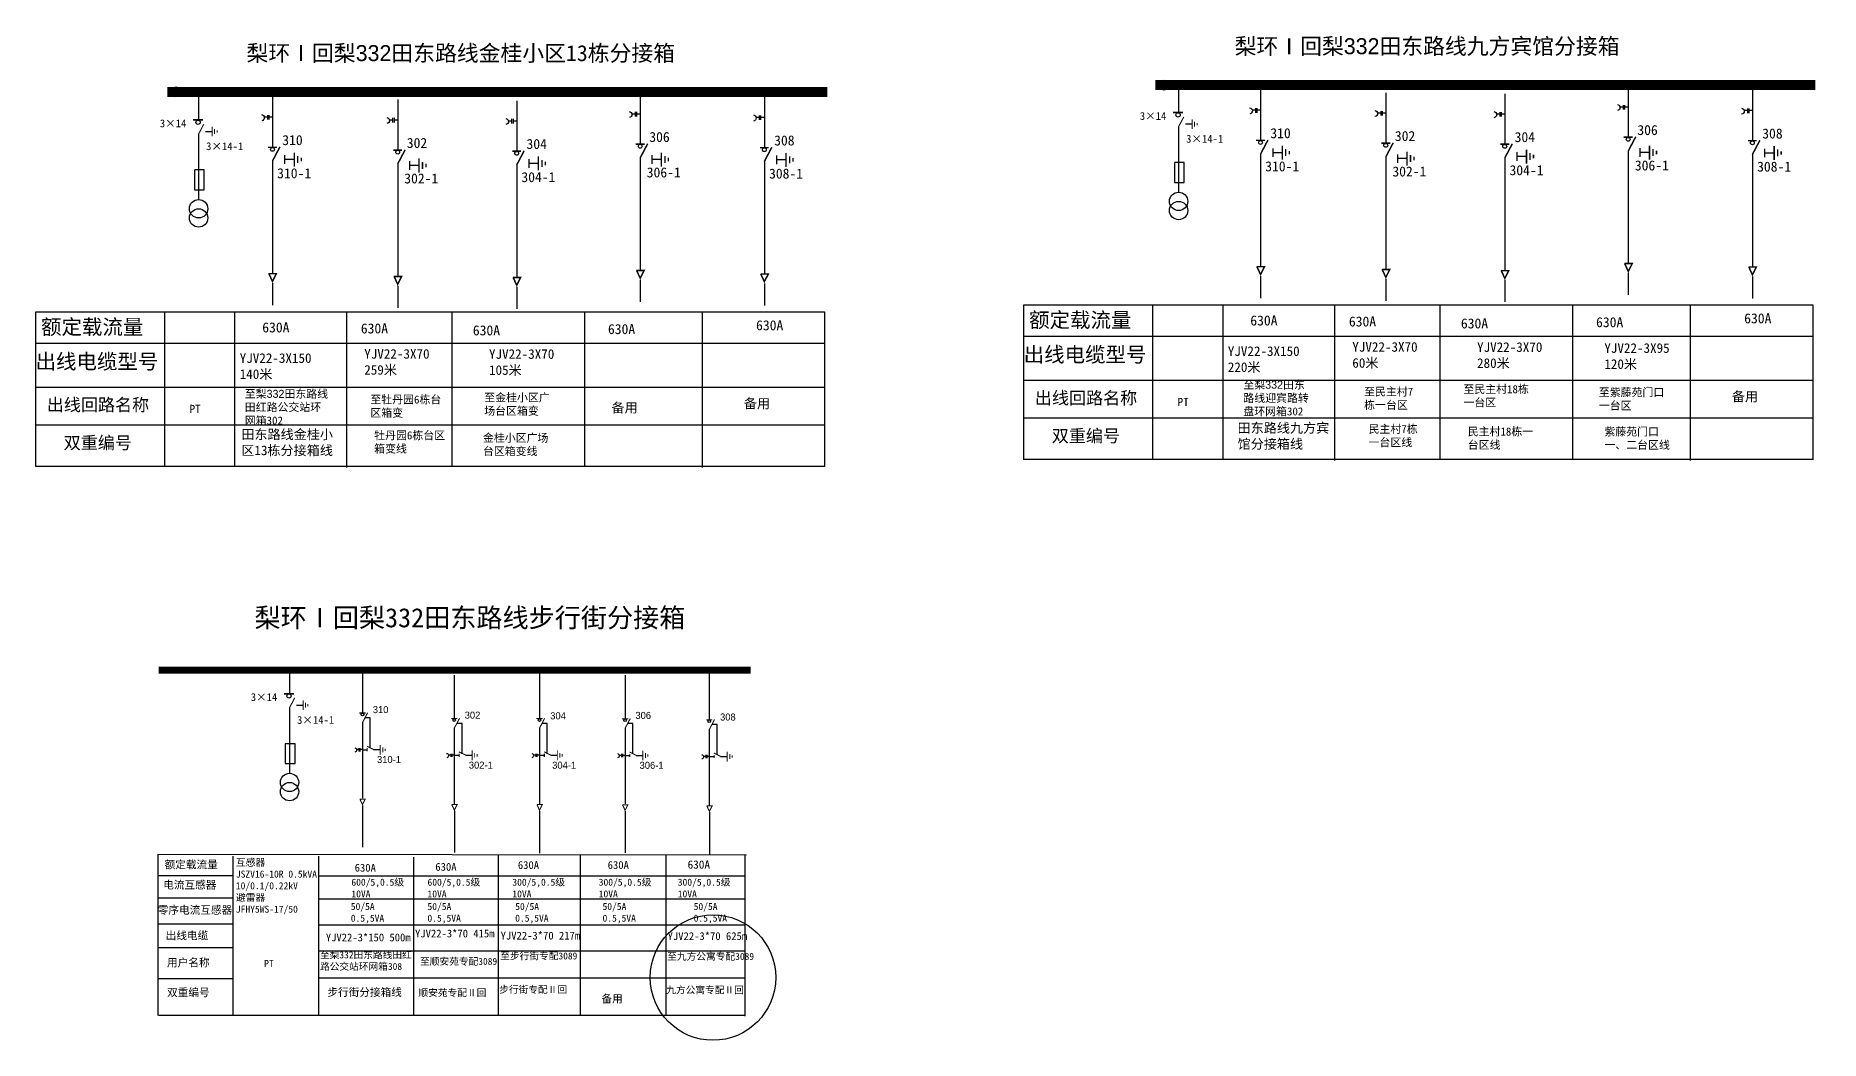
# Model space of a CAD drawing. Extents: x 149 to 870, y -471 to -13.
# Drawn here: x 161.2 to 495.8, y -471 to -282.8 of the extents above; entities that cross this region are included whole.
import ezdxf

# ---------------------------------------------------------------- set-up
doc = ezdxf.new("R2010")
doc.units = 0
doc.header["$LTSCALE"] = 0.774411
doc.linetypes.add('ACAD_ISO02W100', pattern=[15, 12, -3])
doc.linetypes.add('CENTER', pattern=[50.8, 31.75, -6.35, 6.35, -6.35])
doc.layers.get('0').update_dxf_attribs({"linetype": 'CONTINUOUS'})
doc.layers.add('2', color=7, linetype='CONTINUOUS')
doc.styles.add('hztxt_txtstyle_0.00_0_0', font='', dxfattribs={"bigfont": 'hztxt.shx'})
doc.styles.add('hztxt_txtstyle_1.80_0_0', font='', dxfattribs={"height": 1.8, "bigfont": 'hztxt.shx'})
doc.styles.add('hztxt_txtstyle_1.88_0_0', font='simkai.ttf', dxfattribs={"height": 1.875})
doc.styles.add('hztxt_txtstyle_2.34_0_0', font='simkai.ttf', dxfattribs={"height": 2.34375})
doc.styles.add('hztxt_txtstyle_2.70_0_0', font='simkai.ttf', dxfattribs={"height": 2.7})
doc.styles.add('hztxt_txtstyle_2.81_0_0', font='simkai.ttf', dxfattribs={"height": 2.8125})
doc.styles.add('字体', font='', dxfattribs={"height": 2.5})
doc.styles.get('hztxt_txtstyle_0.00_0_0').set_extended_font_data('hztxt')
doc.styles.get('hztxt_txtstyle_1.80_0_0').set_extended_font_data('hztxt')
doc.styles.get('字体').set_extended_font_data('KaiTi_GB2312')

# ---------------------------------------------------------------- blocks, each defined once
blk = doc.blocks.new('JD')
for points in [[(-2, 0.2), (-2, -0.2), (2, 0.2), (2, -0.2)], [(1, -1.2), (1, -0.8), (-1, -1.2), (-1, -0.8)], [(-0.5, -1.8), (-0.5, -2.2), (0.5, -1.8), (0.5, -2.2)]]:
    blk.add_trace(points)

msp = doc.modelspace()

# ---------------------------------------------------------------- linework, layer by layer
at = {"color": 0}
for p, q in [((191.73, -294.15), (191.73, -298.48)), ((205.61, -294.21), (205.61, -303.63)), ((274.55, -293.62), (274.55, -303.04)), ((297.83, -294.27), (297.83, -303.69)), ((375.46, -292.77), (375.46, -297.1)), ((390.85, -292.91), (390.85, -302.33)), ((414.33, -293.45), (414.33, -302.86)), ((436.64, -293.64), (436.64, -303.06)), ((459.79, -292.32), (459.79, -301.74)), ((483.07, -292.97), (483.07, -302.39)), ((229.09, -294.74), (229.09, -304.16)), ((251.4, -294.94), (251.4, -304.36)), ((193.04, -300.68), (194.28, -300.68)), ((375.48, -299.78), (375.48, -312.05)), ((376.77, -299.29), (378.01, -299.29)), ((191.75, -301.16), (191.75, -313.44)), ((459.79, -304.3), (459.79, -325.5)), ((205.61, -306.19), (205.61, -327.39)), ((207.9, -305.92), (209.67, -305.92)), ((229.09, -306.72), (229.09, -327.92)), ((231.28, -307.03), (233.05, -307.03)), ((251.4, -306.91), (251.4, -328.11)), ((253.69, -306.65), (255.46, -306.65)), ((274.55, -305.6), (274.55, -326.79)), ((276.74, -305.91), (278.51, -305.91)), ((297.83, -306.25), (297.83, -327.45)), ((300.12, -305.98), (301.89, -305.98)), ((390.85, -304.89), (390.85, -326.09)), ((393.14, -304.62), (394.91, -304.62)), ((414.33, -305.42), (414.33, -326.62)), ((416.53, -305.73), (418.29, -305.73)), ((436.64, -305.62), (436.64, -326.82)), ((438.93, -305.35), (440.7, -305.35)), ((461.99, -304.61), (463.75, -304.61)), ((483.07, -304.95), (483.07, -326.15)), ((485.36, -304.68), (487.13, -304.68)), ((161.22, -363.51), (161.23, -334.51)), ((161.23, -334.51), (309.12, -334.51)), ((239.23, -334.51), (239.23, -363.5)), ((264.09, -334.51), (264.09, -363.5)), ((309.12, -334.51), (309.12, -363.51)), ((346.46, -362.21), (346.47, -333.21)), ((346.47, -333.21), (494.37, -333.21)), ((370.63, -333.4), (370.63, -362.2)), ((404.74, -333.37), (404.74, -362.36)), ((424.47, -333.21), (424.47, -362.2)), ((449.33, -333.21), (449.33, -362.2)), ((471.41, -333.37), (471.41, -362.37)), ((494.37, -333.21), (494.37, -362.21)), ((185.39, -334.7), (185.39, -363.5)), ((219.5, -334.67), (219.5, -363.65)), ((286.17, -334.67), (286.17, -363.67)), ((161.29, -340.36), (309.12, -340.36)), ((346.53, -339.07), (494.37, -339.07)), ((346.53, -347.31), (494.37, -347.31)), ((161.29, -348.61), (309.12, -348.61)), ((346.53, -354.39), (494.37, -354.39)), ((161.29, -355.69), (309.12, -355.69)), ((309.12, -363.5), (161.22, -363.5)), ((494.37, -362.2), (346.46, -362.2)), ((208.78, -401.66), (208.78, -405.99)), ((222.48, -401.53), (222.48, -409.65)), ((239.7, -402.57), (239.7, -410.69)), ((255.67, -401.72), (255.67, -410.69)), ((271.71, -402.61), (271.71, -410.73)), ((287.51, -401.95), (287.51, -410.93)), ((208.8, -408.67), (208.8, -420.95)), ((210.09, -408.19), (211.33, -408.19)), ((222.48, -411.45), (222.48, -425.65)), ((239.7, -412.49), (239.7, -426.69)), ((255.67, -412.49), (255.67, -426.69)), ((271.71, -412.53), (271.71, -426.73)), ((287.51, -412.72), (287.51, -426.93)), ((222.48, -416.56), (223.39, -416.56)), ((224.57, -416.54), (225.81, -416.54)), ((239.7, -417.6), (240.61, -417.6)), ((241.8, -417.58), (243.04, -417.58)), ((255.67, -417.6), (256.58, -417.6)), ((257.77, -417.58), (259.01, -417.58)), ((271.71, -417.65), (272.62, -417.65)), ((273.81, -417.62), (275.05, -417.62)), ((287.51, -417.84), (288.42, -417.84)), ((289.61, -417.81), (290.85, -417.81)), ((198.32, -440.21), (184.23, -440.21)), ((198.27, -444.36), (184.18, -444.36)), ((198.27, -449.24), (184.18, -449.24)), ((198.22, -453.71), (184.13, -453.71)), ((198.27, -459.51), (184.18, -459.51))]:
    msp.add_line(p, q, dxfattribs=at)
at = {"color": 0, "linetype": 'CENTER'}
for p, q in [((390.86, -327.81), (390.86, -331.93)), ((459.8, -327.21), (459.8, -331.33)), ((483.08, -327.87), (483.08, -331.99)), ((205.61, -329.11), (205.61, -333.23)), ((229.09, -329.64), (229.09, -333.76)), ((251.41, -329.83), (251.41, -333.95)), ((274.56, -328.51), (274.56, -332.63)), ((297.83, -329.17), (297.83, -333.29)), ((414.34, -328.34), (414.34, -332.46)), ((436.65, -328.53), (436.65, -332.65)), ((222.48, -427), (222.48, -434.81)), ((239.71, -428.04), (239.71, -435.85)), ((255.67, -428.04), (255.67, -435.94)), ((271.72, -428.08), (271.72, -435.89)), ((287.52, -428.27), (287.52, -436.17))]:
    msp.add_line(p, q, dxfattribs=at)
at = {"color": 0, "linetype": 'Continuous'}
for p, q in [((198.52, -334.49), (198.52, -363.5)), ((383.76, -333.2), (383.76, -362.2)), ((184.15, -436.15), (294.5, -436.27)), ((184.2, -466.36), (184.2, -436.15)), ((198.2, -436.48), (198.2, -466.35)), ((214.26, -436.48), (214.26, -466.35)), ((232.06, -436.68), (232.06, -466.33)), ((247.9, -436.21), (247.9, -466.35)), ((263.29, -436.21), (263.29, -466.35)), ((279.35, -436.23), (279.35, -466.37)), ((294.19, -436.33), (294.19, -466.47)), ((214.26, -440.19), (294.19, -440.19)), ((214.26, -444.53), (294.19, -444.53)), ((214.26, -449.37), (294.19, -449.37)), ((214.26, -454.28), (294.19, -454.28)), ((214.26, -459.28), (294.19, -459.28)), ((294.19, -466.36), (184.3, -466.36))]:
    msp.add_line(p, q, dxfattribs=at)
at = {"color": 0}
for points, const_width in [([(371.13, -291.98), (494.86, -291.98)], 1.88), ([(185.89, -293.28), (309.62, -293.28)], 1.88), ([(374.47, -297.16), (376.31, -297.16)], 0.313), ([(190.74, -298.55), (192.58, -298.55)], 0.313), ([(191.75, -301.21), (192.73, -299.34)], 0.197), ([(375.48, -299.83), (376.47, -297.96)], 0.197), ([(204.78, -303.67), (206.44, -303.67)], 0.281), ([(205.61, -306.26), (207.01, -303.59)], 0.281), ([(228.26, -304.2), (229.92, -304.2)], 0.281), ([(229.09, -306.79), (230.49, -304.13)], 0.281), ([(250.57, -304.39), (252.23, -304.39)], 0.281), ([(251.4, -306.99), (252.8, -304.32)], 0.281), ([(273.72, -303.07), (275.38, -303.07)], 0.281), ([(274.55, -305.67), (275.95, -303)], 0.281), ([(297, -303.73), (298.66, -303.73)], 0.281), ([(297.83, -306.32), (299.23, -303.66)], 0.281), ([(390.02, -302.37), (391.68, -302.37)], 0.281), ([(390.85, -304.96), (392.25, -302.3)], 0.281), ([(413.5, -302.9), (415.16, -302.9)], 0.281), ([(414.33, -305.49), (415.73, -302.83)], 0.281), ([(435.81, -303.09), (437.47, -303.09)], 0.281), ([(436.64, -305.69), (438.05, -303.02)], 0.281), ([(458.96, -301.77), (460.62, -301.77)], 0.281), ([(459.79, -304.37), (461.2, -301.7)], 0.281), ([(482.24, -302.43), (483.9, -302.43)], 0.281), ([(483.07, -305.02), (484.47, -302.36)], 0.281), ([(204.92, -327.35), (206.35, -327.35), (205.61, -328.8), (204.93, -327.32)], 0.281), ([(228.4, -327.88), (229.83, -327.88), (229.09, -329.33), (228.41, -327.85)], 0.281), ([(273.86, -326.75), (275.29, -326.75), (274.56, -328.2), (273.87, -326.73)], 0.281), ([(297.13, -327.41), (298.57, -327.41), (297.83, -328.86), (297.15, -327.38)], 0.281), ([(390.16, -326.05), (391.59, -326.05), (390.86, -327.5), (390.17, -326.02)], 0.281), ([(413.64, -326.58), (415.07, -326.58), (414.34, -328.03), (413.65, -326.56)], 0.281), ([(435.95, -326.78), (437.38, -326.78), (436.65, -328.23), (435.97, -326.75)], 0.281), ([(459.1, -325.46), (460.53, -325.46), (459.8, -326.91), (459.11, -325.43)], 0.281), ([(482.38, -326.11), (483.81, -326.11), (483.08, -327.56), (482.39, -326.08)], 0.281), ([(250.71, -328.07), (252.14, -328.07), (251.41, -329.52), (250.72, -328.05)], 0.281), ([(184.3, -401.66), (295.28, -401.66)], 1.31), ([(207.79, -406.06), (209.63, -406.06)], 0.313), ([(208.8, -408.72), (209.78, -406.85)], 0.197), ([(221.89, -409.68), (223.06, -409.68)], 0.197), ([(222.48, -411.5), (223.46, -409.63)], 0.197), ([(239.12, -410.72), (240.28, -410.72)], 0.197), ([(239.7, -412.54), (240.69, -410.67)], 0.197), ([(255.09, -410.72), (256.25, -410.72)], 0.197), ([(255.67, -412.54), (256.65, -410.67)], 0.197), ([(271.13, -410.76), (272.3, -410.76)], 0.197), ([(271.71, -412.58), (272.7, -410.71)], 0.197), ([(286.93, -410.95), (288.09, -410.95)], 0.197), ([(287.51, -412.77), (288.5, -410.9)], 0.197), ([(223.34, -415.91), (224.65, -416.56)], 0.197), ([(223.39, -416.26), (223.39, -416.87)], 0.197), ([(240.56, -416.95), (241.88, -417.6)], 0.197), ([(240.61, -417.3), (240.61, -417.91)], 0.197), ([(256.53, -416.95), (257.84, -417.6)], 0.197), ([(256.58, -417.3), (256.58, -417.91)], 0.197), ([(272.57, -416.99), (273.89, -417.65)], 0.197), ([(272.62, -417.34), (272.62, -417.95)], 0.197), ([(288.37, -417.18), (289.68, -417.84)], 0.197), ([(288.42, -417.53), (288.42, -418.14)], 0.197), ([(221.99, -425.81), (222.99, -425.81), (222.48, -426.83), (222, -425.8)], 0.197), ([(239.22, -426.85), (240.22, -426.85), (239.71, -427.87), (239.23, -426.84)], 0.197), ([(255.18, -426.85), (256.19, -426.85), (255.67, -427.87), (255.2, -426.84)], 0.197), ([(271.23, -426.89), (272.23, -426.89), (271.72, -427.91), (271.24, -426.88)], 0.197), ([(287.03, -427.09), (288.03, -427.09), (287.52, -428.1), (287.04, -427.07)], 0.197)]:
    msp.add_lwpolyline(points, dxfattribs=dict(at, const_width=const_width))
for points in [[(203.56, -297.55, -0.877934), (203.59, -298.69)], [(272.5, -296.96, -0.877934), (272.53, -298.1)], [(295.78, -297.61, -0.877934), (295.81, -298.75)], [(388.81, -296.25, -0.877934), (388.83, -297.39)], [(412.29, -296.78, -0.877934), (412.31, -297.92)], [(434.6, -296.98, -0.877934), (434.62, -298.12)], [(457.75, -295.66, -0.877934), (457.77, -296.8)], [(481.03, -296.31, -0.877934), (481.05, -297.45)], [(227.04, -298.08, -0.877934), (227.07, -299.22)], [(249.36, -298.28, -0.877934), (249.38, -299.42)], [(221.04, -416.22, -0.877934), (221.06, -417.02)], [(238.27, -417.26, -0.877934), (238.29, -418.06)], [(254.24, -417.26, -0.877934), (254.25, -418.06)], [(270.28, -417.3, -0.877934), (270.3, -418.1)], [(286.08, -417.49, -0.877934), (286.09, -418.29)]]:
    msp.add_lwpolyline(points, format="xyb", dxfattribs=at)
for points in [[(204.66, -297.64), (204.66, -298.49)], [(204.92, -297.64), (204.92, -298.49)], [(273.6, -297.44), (273.01, -297.44)], [(273.6, -297.04), (273.6, -297.9)], [(273.86, -297.04), (273.86, -297.9)], [(274.54, -297.44), (273.86, -297.44)], [(296.88, -297.7), (296.88, -298.55)], [(297.14, -297.7), (297.14, -298.55)], [(389.9, -296.73), (389.31, -296.73)], [(389.9, -296.34), (389.9, -297.19)], [(390.17, -296.34), (390.17, -297.19)], [(390.85, -296.73), (390.17, -296.73)], [(413.38, -297.27), (412.79, -297.27)], [(413.38, -296.87), (413.38, -297.73)], [(413.65, -296.87), (413.65, -297.73)], [(414.33, -297.27), (413.65, -297.27)], [(435.69, -297.46), (435.1, -297.46)], [(435.69, -297.06), (435.69, -297.92)], [(435.96, -297.06), (435.96, -297.92)], [(436.64, -297.46), (435.96, -297.46)], [(458.84, -296.14), (458.25, -296.14)], [(458.84, -295.75), (458.84, -296.6)], [(459.11, -295.75), (459.11, -296.6)], [(459.79, -296.14), (459.11, -296.14)], [(482.12, -296.79), (481.53, -296.79)], [(482.12, -296.4), (482.12, -297.25)], [(482.38, -296.4), (482.38, -297.25)], [(483.06, -296.79), (482.38, -296.79)], [(204.66, -298.03), (204.07, -298.03)], [(205.6, -298.03), (204.92, -298.03)], [(228.14, -298.56), (227.55, -298.56)], [(228.14, -298.17), (228.14, -299.02)], [(228.4, -298.17), (228.4, -299.02)], [(229.08, -298.56), (228.4, -298.56)], [(250.45, -298.76), (249.86, -298.76)], [(250.45, -298.36), (250.45, -299.22)], [(250.72, -298.36), (250.72, -299.22)], [(251.4, -298.76), (250.72, -298.76)], [(296.88, -298.09), (296.29, -298.09)], [(297.82, -298.09), (297.14, -298.09)], [(393.14, -303.87), (393.14, -305.48)], [(461.99, -303.86), (461.99, -305.47)], [(485.36, -303.93), (485.36, -305.54)], [(207.9, -305.17), (207.9, -306.78)], [(231.28, -306.28), (231.28, -307.89)], [(253.69, -305.9), (253.69, -307.51)], [(276.74, -305.16), (276.74, -306.77)], [(300.12, -305.23), (300.12, -306.84)], [(374.7, -306.58), (374.7, -310.26), (376.52, -310.26), (376.52, -306.53), (374.7, -306.53)], [(416.53, -304.99), (416.53, -306.59)], [(438.93, -304.6), (438.93, -306.21)], [(190.97, -307.96), (190.97, -311.65), (192.79, -311.65), (192.79, -307.92), (190.97, -307.92)], [(208.02, -415.47), (208.02, -419.16), (209.84, -419.16), (209.84, -415.43), (208.02, -415.43)], [(221.81, -416.55), (221.4, -416.55)], [(221.81, -416.28), (221.81, -416.88)], [(222, -416.28), (222, -416.88)], [(222.47, -416.55), (222, -416.55)], [(239.04, -417.59), (238.63, -417.59)], [(239.04, -417.32), (239.04, -417.92)], [(239.22, -417.32), (239.22, -417.92)], [(239.7, -417.59), (239.22, -417.59)], [(255.01, -417.59), (254.59, -417.59)], [(255.01, -417.32), (255.01, -417.92)], [(255.19, -417.32), (255.19, -417.92)], [(255.67, -417.59), (255.19, -417.59)], [(271.05, -417.64), (270.64, -417.64)], [(271.05, -417.36), (271.05, -417.96)], [(271.24, -417.36), (271.24, -417.96)], [(271.71, -417.64), (271.24, -417.64)], [(286.85, -417.83), (286.43, -417.83)], [(286.85, -417.55), (286.85, -418.15)], [(287.03, -417.55), (287.03, -418.15)], [(287.51, -417.83), (287.03, -417.83)]]:
    msp.add_lwpolyline(points, dxfattribs=at)
at = {"color": 0, "linetype": 'ACAD_ISO02W100'}
for points in [[(223.94, -416.27), (223.94, -410.58), (222.96, -410.58)], [(241.17, -417.31), (241.17, -411.62), (240.19, -411.62)], [(257.13, -417.31), (257.13, -411.62), (256.15, -411.62)], [(273.18, -417.35), (273.18, -411.66), (272.2, -411.66)], [(288.98, -417.54), (288.98, -411.86), (287.99, -411.86)]]:
    msp.add_lwpolyline(points, dxfattribs=at)
at = {"color": 0}
for centre, radius in [((372.77, -292), 0.933), ((187.52, -293.3), 0.933), ((375.39, -297.6), 0.401), ((191.66, -298.99), 0.401), ((205.61, -304.06), 0.36), ((229.09, -304.59), 0.36), ((251.4, -304.79), 0.36), ((274.55, -303.47), 0.36), ((297.83, -304.12), 0.36), ((390.85, -302.76), 0.36), ((414.33, -303.3), 0.36), ((436.64, -303.49), 0.36), ((459.79, -302.17), 0.36), ((483.07, -302.83), 0.36), ((208.71, -406.5), 0.401), ((222.48, -409.96), 0.253), ((239.7, -411), 0.253), ((255.67, -411), 0.253), ((271.71, -411.04), 0.253), ((287.51, -411.23), 0.253)]:
    msp.add_circle(centre, radius, dxfattribs=at)
at = {"color": 1, "linetype": 'Continuous'}
msp.add_circle((288.2, -459.26), 11.76, dxfattribs=at)
at = {"layer": '2', "color": 0}
for centre in [(191.76, -315.19), (375.49, -313.8), (375.49, -315.52), (191.76, -316.91), (208.81, -422.7), (208.81, -424.42)]:
    msp.add_circle(centre, 1.72, dxfattribs=at)

# ---------------------------------------------------------------- block references
at = {"color": 0, "rotation": 90}
for p, xscale, yscale, zscale in [((194.3, -300.71), 0.4600705460528616, 0.4600705460528616, 0.4600705460529209), ((378.03, -299.32), 0.4600705460528616, 0.4600705460528616, 0.4600705460529209), ((394.93, -304.67), 0.65625, 0.65625, 0.65625), ((440.72, -305.4), 0.65625, 0.65625, 0.65625), ((463.78, -304.66), 0.65625, 0.65625, 0.65625), ((487.15, -304.73), 0.65625, 0.65625, 0.65625), ((209.69, -305.97), 0.65625, 0.65625, 0.65625), ((233.08, -307.08), 0.65625, 0.65625, 0.65625), ((255.48, -306.7), 0.65625, 0.65625, 0.65625), ((278.54, -305.96), 0.65625, 0.65625, 0.65625), ((301.91, -306.03), 0.65625, 0.65625, 0.65625), ((418.32, -305.78), 0.65625, 0.65625, 0.65625), ((211.35, -408.22), 0.4600705460528758, 0.4600705460528758, 0.4600705460529209), ((225.83, -416.57), 0.4600705460528758, 0.4600705460528758, 0.4600705460529209), ((243.06, -417.61), 0.4600705460528758, 0.4600705460528758, 0.4600705460529209), ((259.02, -417.61), 0.4600705460528758, 0.4600705460528758, 0.4600705460529209), ((275.07, -417.66), 0.4600705460528758, 0.4600705460528758, 0.4600705460529209), ((290.87, -417.85), 0.4600705460528758, 0.4600705460528758, 0.4600705460529209)]:
    msp.add_blockref('JD', p, dxfattribs=dict(at, xscale=xscale, yscale=yscale, zscale=zscale))

# ---------------------------------------------------------------- texts
at = {"color": 0, "linetype": 'Continuous', "style": 'hztxt_txtstyle_2.70_0_0'}
for s, p in [('3×14', (368.23, -298.53)), ('3×14', (184.5, -299.92)), ('3×14-1', (193.17, -304.2)), ('3×14-1', (376.9, -302.81)), ('3×14', (201.55, -407.43)), ('3×14-1', (210.22, -411.71))]:
    msp.add_text(s, height=1.461, dxfattribs=at).set_placement(p)
at = {"color": 0}
for s, height, style, p in [('306', 1.875, 'hztxt_txtstyle_1.88_0_0', (276.26, -302.67)), ('310', 1.875, 'hztxt_txtstyle_1.88_0_0', (392.69, -301.96)), ('302', 1.875, 'hztxt_txtstyle_1.88_0_0', (416.04, -302.49)), ('304', 1.875, 'hztxt_txtstyle_1.88_0_0', (438.49, -302.69)), ('306', 1.875, 'hztxt_txtstyle_1.88_0_0', (461.5, -301.37)), ('308', 1.875, 'hztxt_txtstyle_1.88_0_0', (484.91, -302.02)), ('310', 1.875, 'hztxt_txtstyle_1.88_0_0', (207.45, -303.26)), ('302', 1.875, 'hztxt_txtstyle_1.88_0_0', (230.8, -303.79)), ('304', 1.875, 'hztxt_txtstyle_1.88_0_0', (253.24, -303.98)), ('308', 1.875, 'hztxt_txtstyle_1.88_0_0', (299.67, -303.32)), ('310-1', 1.875, 'hztxt_txtstyle_1.88_0_0', (206.49, -309.47)), ('306-1', 1.875, 'hztxt_txtstyle_1.88_0_0', (275.78, -309.31)), ('308-1', 1.875, 'hztxt_txtstyle_1.88_0_0', (298.71, -309.53)), ('310-1', 1.875, 'hztxt_txtstyle_1.88_0_0', (391.73, -308.17)), ('302-1', 1.875, 'hztxt_txtstyle_1.88_0_0', (415.57, -309.14)), ('304-1', 1.875, 'hztxt_txtstyle_1.88_0_0', (437.53, -308.9)), ('306-1', 1.875, 'hztxt_txtstyle_1.88_0_0', (461.03, -308.01)), ('308-1', 1.875, 'hztxt_txtstyle_1.88_0_0', (483.95, -308.23)), ('302-1', 1.875, 'hztxt_txtstyle_1.88_0_0', (230.32, -310.44)), ('304-1', 1.875, 'hztxt_txtstyle_1.88_0_0', (252.28, -310.2)), ('额定载流量', 2.812, 'hztxt_txtstyle_2.81_0_0', (347.47, -337.43)), ('额定载流量', 2.812, 'hztxt_txtstyle_2.81_0_0', (162.23, -338.73)), ('630A', 1.875, 'hztxt_txtstyle_1.88_0_0', (203.7, -338.36)), ('630A', 1.875, 'hztxt_txtstyle_1.88_0_0', (222.18, -338.55)), ('630A', 1.875, 'hztxt_txtstyle_1.88_0_0', (243.18, -338.91)), ('630A', 1.875, 'hztxt_txtstyle_1.88_0_0', (268.51, -338.67)), ('630A', 1.875, 'hztxt_txtstyle_1.88_0_0', (296.28, -337.96)), ('630A', 1.875, 'hztxt_txtstyle_1.88_0_0', (388.94, -337.06)), ('630A', 1.875, 'hztxt_txtstyle_1.88_0_0', (407.42, -337.25)), ('630A', 1.875, 'hztxt_txtstyle_1.88_0_0', (428.42, -337.61)), ('630A', 1.875, 'hztxt_txtstyle_1.88_0_0', (453.76, -337.38)), ('630A', 1.875, 'hztxt_txtstyle_1.88_0_0', (481.53, -336.66)), ('出线电缆型号', 2.812, 'hztxt_txtstyle_2.81_0_0', (346.45, -343.91)), ('出线电缆型号', 2.812, 'hztxt_txtstyle_2.81_0_0', (161.2, -345.21)), ('出线回路名称', 2.344, 'hztxt_txtstyle_2.34_0_0', (163.3, -353.1)), ('出线回路名称', 2.344, 'hztxt_txtstyle_2.34_0_0', (348.55, -351.81)), ('双重编号', 2.344, 'hztxt_txtstyle_2.34_0_0', (166.47, -360.21)), ('双重编号', 2.344, 'hztxt_txtstyle_2.34_0_0', (351.72, -358.91)), ('310', 1.314, 'hztxt_txtstyle_1.80_0_0', (224.42, -409.7)), ('302', 1.314, 'hztxt_txtstyle_1.80_0_0', (241.65, -410.74)), ('304', 1.314, 'hztxt_txtstyle_1.80_0_0', (257.69, -410.86)), ('306', 1.314, 'hztxt_txtstyle_1.80_0_0', (273.66, -410.79)), ('308', 1.314, 'hztxt_txtstyle_1.80_0_0', (289.53, -411.09)), ('310-1', 1.314, 'hztxt_txtstyle_1.80_0_0', (225.21, -419.06)), ('302-1', 1.314, 'hztxt_txtstyle_1.80_0_0', (242.43, -420.1)), ('304-1', 1.314, 'hztxt_txtstyle_1.80_0_0', (258.05, -420.13)), ('306-1', 1.314, 'hztxt_txtstyle_1.80_0_0', (274.44, -420.14))]:
    msp.add_text(s, height=height, dxfattribs=dict(at, style=style)).set_placement(p)
at = {"color": 0, "attachment_point": 1, "style": 'hztxt_txtstyle_0.00_0_0'}
for s, insert, char_height, width in [('{\\fSimSun|b0|i0|c134|p2;\\C256;梨环Ⅰ回\\C7;梨\\f\uffbfﾬￌﾣﾤ_GB2312|b0|i0|c134|p49;332\\fSimSun|b0|i0|c134|p2;田东路线金桂小区13栋分接箱}', (200.75, -284.52), 3, 102.7785), ('{\\fSimSun|b0|i0|c134|p2;\\C256;梨环Ⅰ回\\C7;梨\\f\uffbfﾬￌﾣﾤ_GB2312|b0|i0|c134|p49;332\\fSimSun|b0|i0|c134|p2;田东路线九方宾馆分接箱}', (386, -283.22), 3, 102.7785), ('{\\fSimSun|b0|i0|c134|p2;YJV22-3X150 220米}', (384.72, -340.97), 1.8, 10.6857), ('{\\fSimSun|b0|i0|c134|p2;YJV22-3X70 60米}', (408.06, -340.18), 1.8, 10.6857), ('{\\fSimSun|b0|i0|c134|p2;YJV22-3X70 280米}', (431.45, -340.21), 1.8, 10.6857), ('{\\fSimSun|b0|i0|c134|p2;YJV22-3X95\\P120米}', (455.31, -340.39), 1.8, 10.6857), ('{\\fSimSun|b0|i0|c134|p2;YJV22-3X150 140米}', (199.47, -342.27), 1.8, 10.6857), ('{\\fSimSun|b0|i0|c134|p2;YJV22-3X70 259米}', (222.82, -341.48), 1.8, 10.6857), ('{\\fSimSun|b0|i0|c134|p2;YJV22-3X70 105米}', (246.21, -341.51), 1.8, 10.6857), ('{\\fSimSun|b0|i0|c134|p2;至梨\\f\uffbfﾬￌﾣﾤ_GB2312|b0|i0|c134|p49;332\\fSimSun|b0|i0|c134|p2;田东路线迎宾路转盘环网箱302}', (387.63, -347.41), 1.5, 12.9035), ('{\\fSimSun|b0|i0|c134|p2;\\C256;至\\C7;梨\\f\uffbfﾬￌﾣﾤ_GB2312|b0|i0|c134|p49;332\\fSimSun|b0|i0|c134|p2;田东路线田红路公交站环网箱302}', (200.42, -349.12), 1.5, 15.6799), ('{\\fSimSun|b0|i0|c134|p2;至牡丹园6栋台区箱变}', (223.97, -350.19), 1.5, 13.4147), ('{\\fSimSun|b0|i0|c134|p2;至金桂小区广场台区箱变}', (245.32, -349.82), 1.5, 13.7022), ('{\\fSimSun|b0|i0|c134|p2;至民主村7栋一台区}', (410.27, -348.71), 1.5, 9.457), ('{\\fSimSun|b0|i0|c134|p2;至民主村18栋一台区}', (428.89, -348.25), 1.5, 13.4999), ('{\\fSimSun|b0|i0|c134|p2;至紫藤苑门口一台区}', (454.27, -348.83), 1.5, 13.7677), ('{\\fSimSun|b0|i0|c134|p2;牡丹园6栋台区箱变线}', (224.68, -356.9), 1.5, 13.4147), ('{\\fSimSun|b0|i0|c134|p2;金桂小区广场台区箱变线}', (245.07, -357.37), 1.5, 13.7022), ('{\\fSimSun|b0|i0|c134|p2;民主村7栋一台区线}', (411.11, -355.71), 1.5, 9.457), ('{\\fSimSun|b0|i0|c134|p2;民主村18栋一台区线}', (429.7, -356.19), 1.5, 13.4999), ('{\\fSimSun|b0|i0|c134|p2;紫藤苑门口一、二台区线}', (455.32, -356.2), 1.5, 13.7677)]:
    msp.add_mtext(s, dxfattribs=dict(at, insert=insert, char_height=char_height, width=width))
at = {"color": 0, "linetype": 'Continuous', "attachment_point": 1}
for s, insert, char_height, width, style in [('{\\fSimSun|b0|i0|c134|p2;\\C7;PT}', (375.31, -350.63), 1.5388, 9.4916, 'hztxt_txtstyle_0.00_0_0'), ('{\\fSimSun|b0|i0|c134|p2;\\C7;PT}', (190.07, -351.93), 1.5388, 9.4916, 'hztxt_txtstyle_0.00_0_0'), ('{\\fSimSun|b0|i0|c134|p2;梨环Ⅰ回梨332田东路线步行街分接箱}', (202.24, -390.03), 3.5904, 96.2481, '字体'), ('{\\fSimSun|b0|i0|c134|p2;额定载流量}', (185.4, -437.35), 1.4605, 23.5459, 'hztxt_txtstyle_2.70_0_0'), ('\\A1;{\\fSimSun|b0|i0|c134|p2;互感器\\PJSZV16-10R 0.5kVA\\P10/0.1/0.22kV\\P避雷器\\PJFHY5WS-17/50}', (198.75, -437.02), 1.3145, 24.2384, 'hztxt_txtstyle_2.70_0_0'), ('{\\fSimSun|b0|i0|c134|p2;630A}', (221.03, -437.95), 1.4605, 23.5459, 'hztxt_txtstyle_2.70_0_0'), ('{\\fSimSun|b0|i0|c134|p2;630A}', (236.15, -437.78), 1.4605, 23.5459, 'hztxt_txtstyle_2.70_0_0'), ('{\\fSimSun|b0|i0|c134|p2;630A}', (251.62, -437.44), 1.4605, 23.5459, 'hztxt_txtstyle_2.70_0_0'), ('{\\fSimSun|b0|i0|c134|p2;630A}', (268.46, -437.44), 1.4605, 23.5459, 'hztxt_txtstyle_2.70_0_0'), ('{\\fSimSun|b0|i0|c134|p2;630A}', (283.44, -437.31), 1.5478, 12.4461, 'hztxt_txtstyle_0.00_0_0'), ('{\\fSimSun|b0|i0|c134|p2;电流互感器}', (185.14, -441.15), 1.4605, 23.5459, 'hztxt_txtstyle_2.70_0_0'), ('\\A1;{\\fSimSun|b0|i0|c134|p2;600/5,0.5级\\P10VA}', (220.41, -440.73), 1.3145, 24.2384, 'hztxt_txtstyle_2.70_0_0'), ('\\A1;{\\fSimSun|b0|i0|c134|p2;600/5,0.5级\\P10VA}', (234.68, -440.73), 1.3145, 24.2384, 'hztxt_txtstyle_2.70_0_0'), ('\\A1;{\\fSimSun|b0|i0|c134|p2;300/5,0.5级\\P10VA}', (250.59, -440.73), 1.3145, 24.2384, 'hztxt_txtstyle_2.70_0_0'), ('\\A1;{\\fSimSun|b0|i0|c134|p2;300/5,0.5级\\P10VA}', (266.78, -440.73), 1.3145, 24.2384, 'hztxt_txtstyle_2.70_0_0'), ('\\A1;{\\fSimSun|b0|i0|c134|p2;300/5,0.5级\\P10VA}', (281.6, -440.73), 1.3145, 24.2384, 'hztxt_txtstyle_2.70_0_0'), ('{\\fSimSun|b0|i0|c134|p2;零序电流互感器}', (184.11, -445.86), 1.4605, 23.5459, 'hztxt_txtstyle_2.70_0_0'), ('{\\fSimSun|b0|i0|c134|p2;50/5A\\P0.5,5VA}', (220.3, -445.28), 1.3145, 23.5459, 'hztxt_txtstyle_2.70_0_0'), ('{\\fSimSun|b0|i0|c134|p2;50/5A\\P0.5,5VA}', (234.67, -445.28), 1.3145, 23.5459, 'hztxt_txtstyle_2.70_0_0'), ('{\\fSimSun|b0|i0|c134|p2;50/5A\\P0.5,5VA}', (251.12, -445.28), 1.3145, 23.5459, 'hztxt_txtstyle_2.70_0_0'), ('{\\fSimSun|b0|i0|c134|p2;50/5A\\P0.5,5VA}', (267.49, -445.28), 1.3145, 23.5459, 'hztxt_txtstyle_2.70_0_0'), ('{\\fSimSun|b0|i0|c134|p2;50/5A\\P0.5,5VA}', (284.58, -445.28), 1.3145, 23.5459, 'hztxt_txtstyle_2.70_0_0'), ('{\\fSimSun|b0|i0|c134|p2;出线电缆}', (185.6, -450.65), 1.4605, 23.5459, 'hztxt_txtstyle_2.70_0_0'), ('{\\fSimSun|b0|i0|c134|p2;YJV22-3*150 500m}', (215.62, -451.01), 1.4605, 23.5459, 'hztxt_txtstyle_2.70_0_0'), ('{\\fSimSun|b0|i0|c134|p2;YJV22-3*70 415m}', (232.34, -450.27), 1.4605, 23.5459, 'hztxt_txtstyle_2.70_0_0'), ('{\\fSimSun|b0|i0|c134|p2;YJV22-3*70 217m}', (248.39, -450.67), 1.4605, 23.5459, 'hztxt_txtstyle_2.70_0_0'), ('{\\fSimSun|b0|i0|c134|p2;YJV22-3*70 625m}', (279.7, -450.76), 1.4605, 23.5459, 'hztxt_txtstyle_2.70_0_0'), ('{\\fSimSun|b0|i0|c134|p2;至梨332田东路线田红路公交站环网箱308}', (214.52, -454.36), 1.3, 18.1268, 'hztxt_txtstyle_2.70_0_0'), ('{\\fSimSun|b0|i0|c134|p2;至步行街专配3089}', (248.31, -454.56), 1.3, 18.1268, 'hztxt_txtstyle_2.70_0_0'), ('{\\fSimSun|b0|i0|c134|p2;至九方公寓专配3089}', (279.62, -454.65), 1.3, 18.1268, 'hztxt_txtstyle_2.70_0_0'), ('{\\fSimSun|b0|i0|c134|p2;用户名称}', (185.85, -455.72), 1.4605, 23.5459, 'hztxt_txtstyle_2.70_0_0'), ('{\\fSimSun|b0|i0|c134|p2;PT}', (204.05, -455.98), 1.3197, 10.2669, 'hztxt_txtstyle_0.00_0_0'), ('{\\fSimSun|b0|i0|c134|p2;至顺安苑专配3089}', (233.28, -455.58), 1.3, 18.1268, 'hztxt_txtstyle_2.70_0_0'), ('{\\fSimSun|b0|i0|c134|p2;双重编号}', (185.85, -461.32), 1.4605, 23.5459, 'hztxt_txtstyle_2.70_0_0'), ('{\\fSimSun|b0|i0|c134|p2;步行街分接箱线}', (215.92, -461.27), 1.4605, 16.8179, 'hztxt_txtstyle_2.70_0_0'), ('{\\fSimSun|b0|i0|c134|p2;顺安苑专配Ⅱ回}', (232.97, -461.45), 1.3, 18.1268, 'hztxt_txtstyle_2.70_0_0'), ('{\\fSimSun|b0|i0|c134|p2;步行街专配Ⅱ回}', (248.12, -460.85), 1.3, 18.1268, 'hztxt_txtstyle_2.70_0_0'), ('{\\fSimSun|b0|i0|c134|p2;九方公寓专配Ⅱ回}', (279.43, -460.94), 1.3, 18.1268, 'hztxt_txtstyle_2.70_0_0'), ('{\\fSimSun|b0|i0|c134|p2;备用}', (267.3, -462.5), 1.4605, 23.5459, 'hztxt_txtstyle_2.70_0_0')]:
    msp.add_mtext(s, dxfattribs=dict(at, insert=insert, char_height=char_height, width=width, style=style))
at = {"layer": '2', "color": 0, "char_height": 2, "attachment_point": 1, "style": 'hztxt_txtstyle_0.00_0_0'}
for s, insert, width in [('{\\fSimSun|b0|i0|c134|p2;\\H0.9x;\\C256;备用}', (269.17, -351.57), 10.7144), ('{\\fSimSun|b0|i0|c134|p2;\\H0.9x;\\C256;备用}', (293.99, -350.78), 10.7144), ('{\\fSimSun|b0|i0|c134|p2;\\H0.9x;\\C256;备用}', (479.23, -349.48), 10.7144), ('{\\fSimSun|b0|i0|c134|p2;\\H0.9x;\\C256;田东路线金桂小区13栋分接箱线}', (199.77, -356.56), 18.8052), ('{\\fSimSun|b0|i0|c134|p2;\\H0.9x;\\C256;田东路线九方宾馆分接箱线}', (386.55, -355.36), 18.8052)]:
    msp.add_mtext(s, dxfattribs=dict(at, insert=insert, width=width))

doc.saveas('drawing.dxf')
